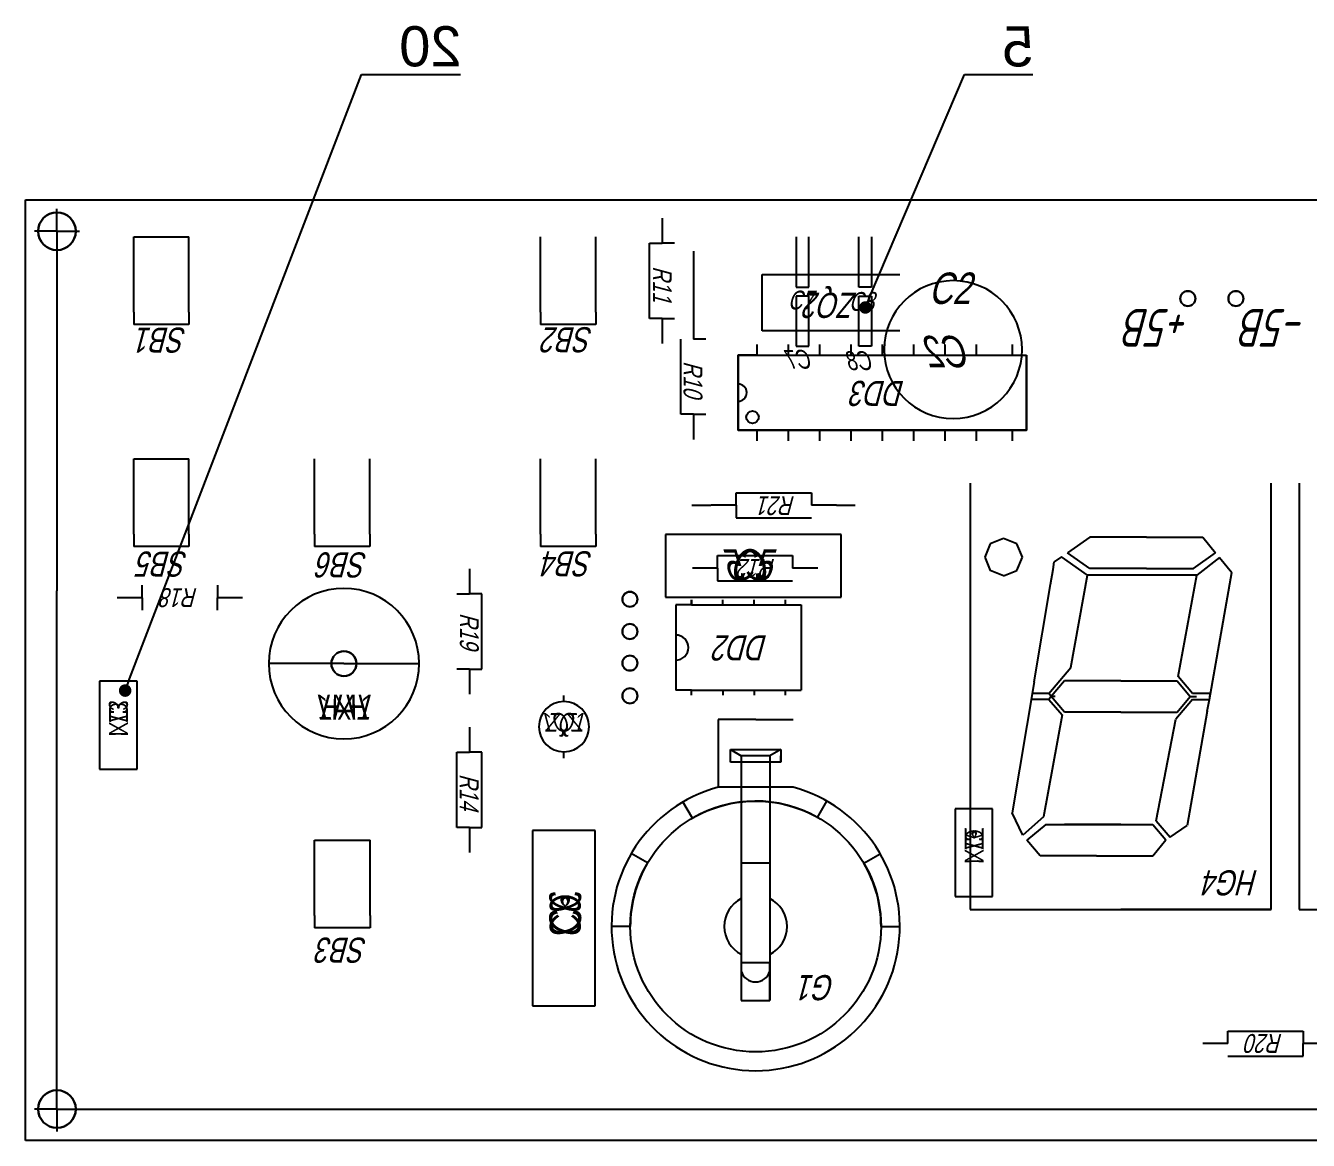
# Model space of a CAD drawing. Header units: millimetres. Extents: x 3055 to 4426, y 1319 to 1950.
# Drawn here: x 3055.2 to 3157.5, y 1319.4 to 1408.3 of the extents above; entities that cross this region are included whole.
import ezdxf
from ezdxf import colors
from ezdxf.entities.mleader import LeaderData, LeaderLine
from ezdxf.math import Vec2, Vec3

# ---------------------------------------------------------------- set-up
doc = ezdxf.new("R2010")
doc.units = ezdxf.units.MM
doc.styles.get("Standard").update_dxf_attribs({"font": 'arial.ttf'})

# ---------------------------------------------------------------- blocks, each defined once
blk = doc.blocks.new('_Dot')
at = {"color": 0, "linetype": 'ByBlock', "lineweight": -2, "transparency": 33554674}
blk.add_line((-0.5, 0), (-1, 0), dxfattribs=at)
at = {"color": 0, "linetype": 'ByBlock', "transparency": 33554674, "const_width": 0.5}
blk.add_lwpolyline([(-0.25, 0, 1), (0.25, 0, 1)], format="xyb", close=True, dxfattribs=at)

msp = doc.modelspace()

# ---------------------------------------------------------------- linework, layer by layer
for p, q in [((3055.23, 1319.37, 222.43), (3055.23, 1394.37, 222.43)), ((3055.23, 1394.37, 222.43), (3253.23, 1394.37, 222.43)), ((3078.26, 1372.72, 222.43), (3078.26, 1373.72, 222.43)), ((3082.68, 1372.72, 222.43), (3082.68, 1373.72, 222.43)), ((3078.26, 1367.72, 222.43), (3078.26, 1372.72, 222.43)), ((3082.68, 1367.72, 222.43), (3082.68, 1372.72, 222.43)), ((3078.26, 1367.72, 222.43), (3078.26, 1366.72, 222.43)), ((3082.68, 1367.72, 222.43), (3082.68, 1366.72, 222.43)), ((3082.68, 1366.72, 222.43), (3078.26, 1366.72, 222.43)), ((3064.53, 1362.64, 222.43), (3064.53, 1363.64, 222.43)), ((3070.53, 1363.64, 222.43), (3070.53, 1362.64, 222.43)), ((3064.53, 1362.64, 222.43), (3062.53, 1362.64, 222.43)), ((3064.53, 1362.64, 222.43), (3064.53, 1361.64, 222.43)), ((3072.53, 1362.64, 222.43), (3070.53, 1362.64, 222.43)), ((3070.53, 1361.64, 222.43), (3070.53, 1362.64, 222.43)), ((3057.73, 1321.87, 222.43), (3250.73, 1321.87, 222.43)), ((3253.23, 1319.37, 222.43), (3055.23, 1319.37, 222.43))]:
    msp.add_line(p, q)
at = {"transparency": 33554674}
for p, q in [((3055.23, 1319.37, 220.93), (3055.23, 1394.37, 220.93)), ((3055.23, 1394.37, 220.93), (3253.23, 1394.37, 220.93)), ((3057.73, 1391.87, 222.43), (3057.73, 1393.67, 222.43)), ((3057.73, 1391.87, 220.93), (3057.73, 1393.67, 220.93)), ((3105.99, 1392.92, 222.43), (3105.99, 1390.92, 222.43)), ((3057.73, 1391.87, 222.43), (3055.93, 1391.87, 222.43)), ((3057.73, 1391.87, 220.93), (3055.93, 1391.87, 220.93)), ((3057.73, 1391.87, 222.43), (3057.73, 1390.07, 222.43)), ((3057.73, 1391.87, 222.43), (3059.53, 1391.87, 222.43)), ((3057.73, 1391.87, 220.93), (3057.73, 1390.07, 220.93)), ((3057.73, 1391.87, 220.93), (3059.53, 1391.87, 220.93)), ((3063.85, 1390.42, 222.43), (3063.85, 1391.42, 222.43)), ((3063.85, 1391.42, 222.43), (3068.26, 1391.42, 222.43)), ((3068.26, 1390.42, 222.43), (3068.26, 1391.42, 222.43)), ((3096.3, 1390.42, 222.43), (3096.3, 1391.42, 222.43)), ((3100.71, 1390.42, 222.43), (3100.71, 1391.42, 222.43)), ((3116.7, 1391.42, 220.93), (3116.7, 1387.42, 220.93)), ((3117.7, 1387.42, 220.93), (3117.7, 1391.42, 220.93)), ((3121.7, 1387.42, 220.93), (3121.7, 1391.42, 220.93)), ((3122.7, 1391.42, 220.93), (3122.7, 1387.42, 220.93)), ((3063.85, 1385.42, 222.43), (3063.85, 1390.42, 222.43)), ((3068.26, 1385.42, 222.43), (3068.26, 1390.42, 222.43)), ((3096.3, 1385.42, 222.43), (3096.3, 1390.42, 222.43)), ((3100.71, 1385.42, 222.43), (3100.71, 1390.42, 222.43)), ((3104.99, 1384.92, 222.43), (3104.99, 1390.92, 222.43)), ((3104.99, 1390.92, 222.43), (3105.99, 1390.92, 222.43)), ((3106.99, 1390.92, 222.43), (3105.99, 1390.92, 222.43)), ((3108.49, 1390.27, 222.43), (3108.49, 1383.27, 222.43)), ((3113.97, 1388.42, 222.43), (3124.97, 1388.42, 222.43)), ((3113.97, 1383.92, 222.43), (3113.97, 1388.42, 222.43)), ((3116.7, 1387.42, 220.93), (3117.7, 1387.42, 220.93)), ((3122.7, 1387.42, 220.93), (3121.7, 1387.42, 220.93)), ((3055.23, 1386.5, 220.93), (3055.23, 1386.5, 220.93)), ((3063.85, 1385.42, 222.43), (3063.85, 1384.42, 222.43)), ((3068.26, 1385.42, 222.43), (3068.26, 1384.42, 222.43)), ((3096.3, 1385.42, 222.43), (3096.3, 1384.42, 222.43)), ((3100.71, 1385.42, 222.43), (3100.71, 1384.42, 222.43)), ((3055.23, 1384.68, 220.93), (3055.23, 1384.68, 220.93)), ((3068.26, 1384.42, 222.43), (3063.85, 1384.42, 222.43)), ((3100.71, 1384.42, 222.43), (3096.3, 1384.42, 222.43)), ((3105.99, 1384.92, 222.43), (3104.99, 1384.92, 222.43)), ((3105.99, 1384.92, 222.43), (3105.99, 1382.92, 222.43)), ((3105.99, 1384.92, 222.43), (3106.99, 1384.92, 222.43)), ((3107.49, 1377.27, 222.43), (3107.49, 1383.27, 222.43)), ((3109.49, 1383.27, 222.43), (3108.49, 1383.27, 222.43)), ((3124.97, 1383.92, 222.43), (3113.97, 1383.92, 222.43)), ((3113.56, 1382.85, 222.43), (3113.56, 1382, 222.43)), ((3116.06, 1382.85, 222.43), (3116.06, 1382, 222.43)), ((3118.56, 1382.85, 222.43), (3118.56, 1382, 222.43)), ((3121.06, 1382.85, 222.43), (3121.06, 1382, 222.43)), ((3123.56, 1382.85, 222.43), (3123.56, 1382, 222.43)), ((3126.06, 1382.85, 222.43), (3126.06, 1382, 222.43)), ((3128.56, 1382.85, 222.43), (3128.56, 1382, 222.43)), ((3131.06, 1382.85, 222.43), (3131.06, 1382, 222.43)), ((3133.92, 1382.85, 222.43), (3133.92, 1382, 222.43)), ((3113.56, 1382, 222.43), (3112.06, 1382, 222.43)), ((3112.06, 1382, 222.43), (3112.06, 1376, 222.43)), ((3113.56, 1382, 222.43), (3133.92, 1382, 222.43)), ((3133.92, 1382, 222.43), (3135.06, 1382, 222.43)), ((3135.06, 1376, 222.43), (3135.06, 1382, 222.43)), ((3108.49, 1377.27, 222.43), (3107.49, 1377.27, 222.43)), ((3108.49, 1377.27, 222.43), (3108.49, 1375.27, 222.43)), ((3108.49, 1377.27, 222.43), (3109.49, 1377.27, 222.43)), ((3112.06, 1376, 222.43), (3135.06, 1376, 222.43)), ((3113.56, 1376, 222.43), (3113.56, 1375.15, 222.43)), ((3116.06, 1376, 222.43), (3116.06, 1375.15, 222.43)), ((3118.56, 1376, 222.43), (3118.56, 1375.15, 222.43)), ((3121.06, 1376, 222.43), (3121.06, 1375.15, 222.43)), ((3123.56, 1376, 222.43), (3123.56, 1375.15, 222.43)), ((3126.06, 1376, 222.43), (3126.06, 1375.15, 222.43)), ((3128.56, 1376, 222.43), (3128.56, 1375.15, 222.43)), ((3131.06, 1376, 222.43), (3131.06, 1375.15, 222.43)), ((3133.92, 1376, 222.43), (3133.92, 1375.15, 222.43)), ((3063.85, 1372.72, 222.43), (3063.85, 1373.72, 222.43)), ((3063.85, 1373.72, 222.43), (3068.26, 1373.72, 222.43)), ((3068.26, 1372.72, 222.43), (3068.26, 1373.72, 222.43)), ((3096.3, 1372.72, 222.43), (3096.3, 1373.72, 222.43)), ((3100.71, 1372.72, 222.43), (3100.71, 1373.72, 222.43)), ((3063.85, 1367.72, 222.43), (3063.85, 1372.72, 222.43)), ((3068.26, 1367.72, 222.43), (3068.26, 1372.72, 222.43)), ((3096.3, 1367.72, 222.43), (3096.3, 1372.72, 222.43)), ((3100.71, 1367.72, 222.43), (3100.71, 1372.72, 222.43)), ((3111.9, 1370.02, 222.43), (3111.9, 1371.02, 222.43)), ((3111.9, 1371.02, 222.43), (3117.9, 1371.02, 222.43)), ((3117.9, 1371.02, 222.43), (3117.9, 1370.02, 222.43)), ((3130.58, 1371.77, 222.43), (3130.58, 1337.77, 222.43)), ((3154.58, 1337.77, 222.43), (3154.58, 1371.77, 222.43)), ((3156.8, 1371.77, 222.43), (3156.8, 1337.77, 222.43)), ((3108.38, 1370.02, 222.43), (3109.88, 1370.02, 222.43)), ((3111.9, 1370.02, 222.43), (3109.9, 1370.02, 222.43)), ((3111.9, 1370.02, 222.43), (3111.9, 1369.02, 222.43)), ((3119.9, 1370.02, 222.43), (3117.9, 1370.02, 222.43)), ((3119.9, 1370.02, 222.43), (3121.4, 1370.02, 222.43)), ((3111.9, 1369.02, 222.43), (3117.9, 1369.02, 222.43)), ((3063.85, 1367.72, 222.43), (3063.85, 1366.72, 222.43)), ((3068.26, 1367.72, 222.43), (3068.26, 1366.72, 222.43)), ((3096.3, 1367.72, 222.43), (3096.3, 1366.72, 222.43)), ((3100.71, 1367.72, 222.43), (3100.71, 1366.72, 222.43)), ((3120.27, 1367.69, 220.93), (3106.27, 1367.69, 220.93)), ((3120.27, 1362.69, 220.93), (3120.27, 1367.69, 220.93)), ((3132.17, 1366.93, 222.43), (3131.74, 1365.88, 222.43)), ((3133.24, 1367.38, 222.43), (3132.17, 1366.93, 222.43)), ((3134.3, 1366.93, 222.43), (3133.24, 1367.38, 222.43)), ((3134.74, 1365.88, 222.43), (3134.3, 1366.93, 222.43)), ((3140.12, 1367.47, 222.43), (3138.32, 1366.22, 222.43)), ((3144.62, 1367.47, 222.43), (3140.12, 1367.47, 222.43)), ((3144.62, 1367.47, 222.43), (3149.12, 1367.47, 222.43)), ((3149.12, 1367.47, 222.43), (3150.14, 1366.22, 222.43)), ((3068.26, 1366.72, 222.43), (3063.85, 1366.72, 222.43)), ((3100.71, 1366.72, 222.43), (3096.3, 1366.72, 222.43)), ((3110.41, 1365, 222.43), (3110.41, 1366, 222.43)), ((3110.41, 1366, 222.43), (3116.41, 1366, 222.43)), ((3116.41, 1366, 222.43), (3116.41, 1365, 222.43)), ((3131.74, 1365.88, 222.43), (3132.17, 1364.82, 222.43)), ((3134.3, 1364.82, 222.43), (3134.74, 1365.88, 222.43)), ((3137.85, 1365.9, 222.43), (3137.28, 1365.5, 222.43)), ((3139.93, 1364.44, 222.43), (3137.85, 1365.9, 222.43)), ((3140.12, 1364.97, 222.43), (3138.32, 1366.22, 222.43)), ((3148.39, 1364.97, 222.43), (3150.14, 1366.22, 222.43)), ((3150.46, 1365.84, 222.43), (3148.66, 1364.44, 222.43)), ((3150.46, 1365.84, 222.43), (3151.44, 1364.65, 222.43)), ((3090.63, 1364.96, 222.43), (3090.63, 1362.96, 222.43)), ((3110.41, 1365, 222.43), (3108.41, 1365, 222.43)), ((3110.41, 1365, 222.43), (3110.41, 1364, 222.43)), ((3118.41, 1365, 222.43), (3116.41, 1365, 222.43)), ((3133.24, 1364.38, 222.43), (3132.17, 1364.82, 222.43)), ((3133.24, 1364.38, 222.43), (3134.3, 1364.82, 222.43)), ((3134.3, 1364.82, 222.43), (3134.3, 1364.82, 222.43)), ((3136.98, 1363.69, 222.43), (3137.18, 1364.9, 222.43)), ((3137.18, 1364.9, 222.43), (3137.28, 1365.5, 222.43)), ((3144.62, 1364.97, 222.43), (3140.12, 1364.97, 222.43)), ((3144.62, 1364.97, 222.43), (3148.39, 1364.97, 222.43)), ((3110.41, 1364, 222.43), (3116.41, 1364, 222.43)), ((3138.59, 1357.07, 222.43), (3139.93, 1364.44, 222.43)), ((3148.66, 1364.44, 222.43), (3139.93, 1364.44, 222.43)), ((3147.15, 1356.37, 222.43), (3148.66, 1364.44, 222.43)), ((3149.65, 1354.54, 222.43), (3151.44, 1364.65, 222.43)), ((3089.63, 1362.96, 222.43), (3090.63, 1362.96, 222.43)), ((3091.63, 1362.96, 222.43), (3090.63, 1362.96, 222.43)), ((3091.63, 1356.96, 222.43), (3091.63, 1362.96, 222.43)), ((3135.68, 1355.94, 222.43), (3136.98, 1363.69, 222.43)), ((3106.27, 1362.69, 220.93), (3120.27, 1362.69, 220.93)), ((3108.34, 1362.07, 222.43), (3107.09, 1362.07, 222.43)), ((3107.09, 1362.07, 222.43), (3107.09, 1355.27, 222.43)), ((3108.34, 1362.47, 222.43), (3108.34, 1362.07, 222.43)), ((3108.34, 1362.07, 222.43), (3108.34, 1362.47, 222.43)), ((3108.34, 1362.07, 222.43), (3115.84, 1362.07, 222.43)), ((3108.34, 1362.07, 222.43), (3110.84, 1362.07, 222.43)), ((3110.84, 1362.07, 222.43), (3110.84, 1362.47, 222.43)), ((3110.84, 1362.07, 222.43), (3113.34, 1362.07, 222.43)), ((3113.34, 1362.07, 222.43), (3113.34, 1362.47, 222.43)), ((3115.84, 1362.07, 222.43), (3115.84, 1362.47, 222.43)), ((3115.84, 1362.07, 222.43), (3117.09, 1362.07, 222.43)), ((3117.09, 1362.07, 222.43), (3117.09, 1355.27, 222.43)), ((3080.62, 1357.39, 220.93), (3074.62, 1357.39, 220.93)), ((3080.62, 1357.39, 220.93), (3086.62, 1357.39, 220.93)), ((3090.63, 1356.96, 222.43), (3089.63, 1356.96, 222.43)), ((3090.63, 1356.96, 222.43), (3090.63, 1354.96, 222.43)), ((3090.63, 1356.96, 222.43), (3091.63, 1356.96, 222.43)), ((3136.85, 1355, 222.43), (3138.59, 1357.07, 222.43)), ((3064.13, 1355.98, 220.93), (3061.13, 1355.98, 220.93)), ((3064.13, 1348.98, 220.93), (3064.13, 1355.98, 220.93)), ((3135.68, 1355.94, 222.43), (3133.93, 1345.48, 222.43)), ((3138.08, 1356.02, 222.43), (3137.04, 1354.77, 222.43)), ((3142.58, 1356.02, 222.43), (3138.08, 1356.02, 222.43)), ((3142.58, 1356.02, 222.43), (3147.08, 1356.02, 222.43)), ((3147.08, 1356.02, 222.43), (3148.11, 1354.77, 222.43)), ((3148.3, 1355, 222.43), (3147.15, 1356.37, 222.43)), ((3098.17, 1354.36, 220.93), (3098.17, 1354.86, 220.93)), ((3108.34, 1355.27, 222.43), (3107.09, 1355.27, 222.43)), ((3108.34, 1354.87, 222.43), (3108.34, 1355.27, 222.43)), ((3108.34, 1355.27, 222.43), (3115.84, 1355.27, 222.43)), ((3108.34, 1355.27, 222.43), (3110.84, 1355.27, 222.43)), ((3108.34, 1354.87, 222.43), (3108.34, 1355.27, 222.43)), ((3110.84, 1355.27, 222.43), (3113.34, 1355.27, 222.43)), ((3110.84, 1355.27, 222.43), (3110.84, 1354.87, 222.43)), ((3113.34, 1355.27, 222.43), (3113.34, 1354.87, 222.43)), ((3115.84, 1355.27, 222.43), (3117.09, 1355.27, 222.43)), ((3115.84, 1354.87, 222.43), (3115.84, 1355.27, 222.43)), ((3136.85, 1354.54, 222.43), (3135.45, 1354.54, 222.43)), ((3136.85, 1355, 222.43), (3135.52, 1355, 222.43)), ((3137.04, 1354.77, 222.43), (3136.85, 1355, 222.43)), ((3137.04, 1354.77, 222.43), (3136.85, 1354.54, 222.43)), ((3136.85, 1354.54, 222.43), (3137.9, 1353.3, 222.43)), ((3138.08, 1353.52, 222.43), (3137.04, 1354.77, 222.43)), ((3137.35, 1354.77, 222.43), (3137.04, 1354.77, 222.43)), ((3148.3, 1354.54, 222.43), (3146.97, 1352.95, 222.43)), ((3147.08, 1353.52, 222.43), (3148.11, 1354.77, 222.43)), ((3148.11, 1354.77, 222.43), (3148.61, 1354.77, 222.43)), ((3149.73, 1355, 222.43), (3148.3, 1355, 222.43)), ((3148.3, 1354.54, 222.43), (3149.65, 1354.54, 222.43)), ((3149.48, 1353.61, 222.43), (3149.65, 1354.54, 222.43)), ((3149.69, 1354.77, 222.43), (3149.73, 1355, 222.43)), ((3142.58, 1353.52, 222.43), (3138.08, 1353.52, 222.43)), ((3142.58, 1353.52, 222.43), (3147.08, 1353.52, 222.43)), ((3149.48, 1353.61, 222.43), (3147.88, 1344.48, 222.43)), ((3113.46, 1352.93, 222.43), (3110.46, 1352.93, 222.43)), ((3110.46, 1352.93, 222.43), (3110.46, 1347.53, 222.43)), ((3113.46, 1352.93, 222.43), (3116.46, 1352.93, 222.43)), ((3137.9, 1353.3, 222.43), (3136.42, 1345.18, 222.43)), ((3145.41, 1344.86, 222.43), (3146.97, 1352.95, 222.43)), ((3090.63, 1352.32, 222.43), (3090.63, 1350.32, 222.43)), ((3111.46, 1349.53, 222.43), (3111.46, 1350.53, 222.43)), ((3111.46, 1350.53, 222.43), (3113.46, 1350.53, 222.43)), ((3111.46, 1350.53, 222.43), (3112.31, 1350.03, 222.43)), ((3113.46, 1350.53, 222.43), (3115.46, 1350.53, 222.43)), ((3115.46, 1350.53, 222.43), (3114.59, 1350.03, 222.43)), ((3115.46, 1350.53, 222.43), (3115.46, 1349.53, 222.43)), ((3115.46, 1350.53, 222.43), (3115.46, 1349.53, 222.43)), ((3089.63, 1344.32, 222.43), (3089.63, 1350.32, 222.43)), ((3089.63, 1350.32, 222.43), (3090.63, 1350.32, 222.43)), ((3091.63, 1350.32, 222.43), (3090.63, 1350.32, 222.43)), ((3091.63, 1344.32, 222.43), (3091.63, 1350.32, 222.43)), ((3098.17, 1349.86, 220.93), (3098.17, 1350.36, 220.93)), ((3115.46, 1349.53, 222.43), (3111.46, 1349.53, 222.43)), ((3114.59, 1350.03, 222.43), (3112.31, 1350.03, 222.43)), ((3112.31, 1350.03, 222.43), (3112.31, 1330.53, 222.43)), ((3114.59, 1350.03, 222.43), (3114.59, 1330.53, 222.43)), ((3115.46, 1349.53, 222.43), (3115.46, 1350.03, 222.43)), ((3061.13, 1348.98, 220.93), (3064.13, 1348.98, 220.93)), ((3116.46, 1347.53, 222.43), (3110.46, 1347.53, 222.43)), ((3116.46, 1347.53, 222.43), (3113.46, 1347.53, 222.43)), ((3108.42, 1345.07, 222.43), (3107.66, 1346.36, 222.43)), ((3118.4, 1345.13, 222.43), (3119.14, 1346.43, 222.43)), ((3132.36, 1345.81, 220.93), (3129.36, 1345.81, 220.93)), ((3132.36, 1338.81, 220.93), (3132.36, 1345.81, 220.93)), ((3134.76, 1343.7, 222.43), (3133.93, 1345.48, 222.43)), ((3090.63, 1344.32, 222.43), (3089.63, 1344.32, 222.43)), ((3090.63, 1344.32, 222.43), (3090.63, 1342.32, 222.43)), ((3090.63, 1344.32, 222.43), (3091.63, 1344.32, 222.43)), ((3136.42, 1345.18, 222.43), (3134.76, 1343.7, 222.43)), ((3136.61, 1344.57, 222.43), (3135.08, 1343.32, 222.43)), ((3136.61, 1344.57, 222.43), (3145.14, 1344.57, 222.43)), ((3142.58, 1344.57, 222.43), (3138.08, 1344.57, 222.43)), ((3145.14, 1344.57, 222.43), (3146.18, 1343.33, 222.43)), ((3145.41, 1344.86, 222.43), (3146.52, 1343.54, 222.43)), ((3146.52, 1343.54, 222.43), (3147.88, 1344.48, 222.43)), ((3055.23, 1344.09, 220.93), (3055.23, 1344.09, 220.93)), ((3078.28, 1342.31, 222.43), (3078.28, 1343.31, 222.43)), ((3078.28, 1343.31, 222.43), (3082.7, 1343.31, 222.43)), ((3082.7, 1342.31, 222.43), (3082.7, 1343.31, 222.43)), ((3095.67, 1344.09, 220.93), (3095.67, 1330.09, 220.93)), ((3100.67, 1330.09, 220.93), (3100.67, 1344.09, 220.93)), ((3136.14, 1342.07, 222.43), (3135.08, 1343.32, 222.43)), ((3145.14, 1342.07, 222.43), (3146.18, 1343.33, 222.43)), ((3078.28, 1337.31, 222.43), (3078.28, 1342.31, 222.43)), ((3082.7, 1337.31, 222.43), (3082.7, 1342.31, 222.43)), ((3104.84, 1341.5, 222.43), (3103.54, 1342.26, 222.43)), ((3114.59, 1341.49, 222.43), (3112.31, 1341.49, 222.43)), ((3122.09, 1341.48, 222.43), (3123.39, 1342.23, 222.43)), ((3140.64, 1342.07, 222.43), (3136.14, 1342.07, 222.43)), ((3140.64, 1342.07, 222.43), (3145.14, 1342.07, 222.43)), ((3129.36, 1338.81, 220.93), (3132.36, 1338.81, 220.93)), ((3132.36, 1338.81, 220.93), (3132.36, 1338.81, 220.93)), ((3078.28, 1337.31, 222.43), (3078.28, 1336.31, 222.43)), ((3082.7, 1337.31, 222.43), (3082.7, 1336.31, 222.43)), ((3130.58, 1337.77, 222.43), (3154.58, 1337.77, 222.43)), ((3154.58, 1337.77, 222.43), (3142.58, 1337.77, 222.43)), ((3156.8, 1337.77, 222.43), (3180.8, 1337.77, 222.43)), ((3082.7, 1336.31, 222.43), (3078.28, 1336.31, 222.43)), ((3103.46, 1336.43, 222.43), (3101.96, 1336.43, 222.43)), ((3123.46, 1336.43, 222.43), (3124.96, 1336.43, 222.43)), ((3114.59, 1333.53, 222.43), (3112.31, 1333.53, 222.43)), ((3114.59, 1330.53, 222.43), (3114.59, 1333.53, 222.43)), ((3095.67, 1330.09, 220.93), (3100.67, 1330.09, 220.93)), ((3112.31, 1330.53, 222.43), (3114.59, 1330.53, 222.43)), ((3151.13, 1327.09, 222.43), (3151.13, 1328.09, 222.43)), ((3151.13, 1328.09, 222.43), (3157.13, 1328.09, 222.43)), ((3157.13, 1328.09, 222.43), (3157.13, 1327.09, 222.43)), ((3151.13, 1327.09, 222.43), (3149.13, 1327.09, 222.43)), ((3159.13, 1327.09, 222.43), (3157.13, 1327.09, 222.43)), ((3157.13, 1326.09, 222.43), (3157.13, 1327.09, 222.43)), ((3151.13, 1326.09, 222.43), (3157.13, 1326.09, 222.43)), ((3057.73, 1321.87, 222.43), (3057.73, 1323.67, 222.43)), ((3057.73, 1321.87, 220.93), (3057.73, 1323.67, 220.93)), ((3057.73, 1321.87, 222.43), (3055.93, 1321.87, 222.43)), ((3057.73, 1321.87, 220.93), (3055.93, 1321.87, 220.93)), ((3057.73, 1321.87, 222.43), (3059.53, 1321.87, 222.43)), ((3057.73, 1321.87, 222.43), (3057.73, 1320.07, 222.43)), ((3057.73, 1321.87, 220.93), (3057.73, 1320.07, 220.93)), ((3057.73, 1321.87, 220.93), (3059.53, 1321.87, 220.93)), ((3253.23, 1319.37, 220.93), (3055.23, 1319.37, 220.93))]:
    msp.add_line(p, q, dxfattribs=at)
at = {"transparency": 33554674, "extrusion": (0, 0, -1)}
for p, q in [((3055.23, 1319.37, 220.93), (3055.23, 1394.37, 220.93)), ((3055.23, 1394.37, 220.93), (3253.23, 1394.37, 220.93)), ((3057.73, 1391.87, 220.93), (3057.73, 1393.67, 220.93)), ((3057.73, 1391.87, 220.93), (3055.93, 1391.87, 220.93)), ((3057.73, 1391.87, 220.93), (3057.73, 1390.07, 220.93)), ((3057.73, 1391.87, 220.93), (3059.53, 1391.87, 220.93)), ((3057.73, 1391.87, 220.93), (3057.73, 1363.19, 220.93)), ((3055.23, 1386.5, 220.93), (3055.23, 1386.5, 220.93)), ((3117.7, 1386.7, 220.93), (3116.7, 1386.7, 220.93)), ((3116.7, 1386.7, 220.93), (3116.7, 1382.7, 220.93)), ((3117.7, 1382.7, 220.93), (3117.7, 1386.7, 220.93)), ((3121.7, 1382.7, 220.93), (3121.7, 1386.7, 220.93)), ((3121.7, 1386.7, 220.93), (3122.7, 1386.7, 220.93)), ((3122.7, 1386.7, 220.93), (3122.7, 1382.7, 220.93)), ((3055.23, 1384.68, 220.93), (3055.23, 1384.68, 220.93)), ((3116.7, 1382.7, 220.93), (3117.7, 1382.7, 220.93)), ((3122.7, 1382.7, 220.93), (3121.7, 1382.7, 220.93)), ((3120.27, 1367.69, 220.93), (3106.27, 1367.69, 220.93)), ((3106.27, 1367.69, 220.93), (3106.27, 1362.69, 220.93)), ((3120.27, 1362.69, 220.93), (3120.27, 1367.69, 220.93)), ((3057.73, 1321.87, 220.93), (3057.73, 1363.19, 220.93)), ((3106.27, 1362.69, 220.93), (3120.27, 1362.69, 220.93)), ((3080.62, 1357.39, 220.93), (3074.62, 1357.39, 220.93)), ((3080.62, 1357.39, 220.93), (3086.62, 1357.39, 220.93)), ((3064.13, 1355.98, 220.93), (3061.13, 1355.98, 220.93)), ((3061.13, 1355.98, 220.93), (3061.13, 1348.98, 220.93)), ((3064.13, 1348.98, 220.93), (3064.13, 1355.98, 220.93)), ((3098.17, 1354.36, 220.93), (3098.17, 1354.86, 220.93)), ((3098.17, 1349.86, 220.93), (3098.17, 1350.36, 220.93)), ((3061.13, 1348.98, 220.93), (3064.13, 1348.98, 220.93)), ((3132.36, 1345.81, 220.93), (3129.36, 1345.81, 220.93)), ((3129.36, 1345.81, 220.93), (3129.36, 1338.81, 220.93)), ((3132.36, 1338.81, 220.93), (3132.36, 1345.81, 220.93)), ((3055.23, 1344.09, 220.93), (3055.23, 1344.09, 220.93)), ((3095.67, 1344.09, 220.93), (3095.67, 1330.09, 220.93)), ((3100.67, 1344.09, 220.93), (3095.67, 1344.09, 220.93)), ((3100.67, 1330.09, 220.93), (3100.67, 1344.09, 220.93)), ((3129.36, 1338.81, 220.93), (3132.36, 1338.81, 220.93)), ((3132.36, 1338.81, 220.93), (3132.36, 1338.81, 220.93)), ((3095.67, 1330.09, 220.93), (3100.67, 1330.09, 220.93)), ((3057.73, 1321.87, 220.93), (3057.73, 1323.67, 220.93)), ((3057.73, 1321.87, 220.93), (3055.93, 1321.87, 220.93)), ((3057.73, 1321.87, 220.93), (3057.73, 1320.07, 220.93)), ((3057.73, 1321.87, 220.93), (3059.53, 1321.87, 220.93)), ((3253.23, 1319.37, 220.93), (3055.23, 1319.37, 220.93))]:
    msp.add_line(p, q, dxfattribs=at)
at = {"elevation": 222.43}
msp.add_lwpolyline([(3135.06, 1382), (3135.06, 1376), (3112.06, 1376), (3112.06, 1382), (3135.06, 1382)], dxfattribs=at)
at = {"transparency": 33554674}
for centre, radius in [((3057.73, 1391.87, 220.93), 1.5), ((3147.93, 1386.5, 220.93), 0.6), ((3151.76, 1386.5, 220.93), 0.6), ((3113.21, 1377.04, 222.43), 0.496), ((3103.43, 1362.52, 220.93), 0.6), ((3103.43, 1359.95, 220.93), 0.6), ((3080.62, 1357.39, 220.93), 1), ((3103.43, 1357.43, 220.93), 0.6), ((3103.43, 1354.82, 220.93), 0.6), ((3113.46, 1336.43, 222.43), 10), ((3057.73, 1321.87, 220.93), 1.5)]:
    msp.add_circle(centre, radius, dxfattribs=at)
at = {"transparency": 33554674, "extrusion": (0, 0, -1)}
for centre, radius in [((-3057.73, 1391.87, -220.93), 1.5), ((-3129.21, 1382.43, -220.93), 5.5), ((-3147.93, 1386.5, -220.93), 0.6), ((-3151.76, 1386.5, -220.93), 0.6), ((-3080.62, 1357.39, -220.93), 6), ((-3103.43, 1362.52, -220.93), 0.6), ((-3103.43, 1359.95, -220.93), 0.6), ((-3080.62, 1357.39, -220.93), 1), ((-3103.43, 1357.43, -220.93), 0.6), ((-3103.43, 1354.82, -220.93), 0.6), ((-3098.17, 1352.36, -220.93), 2), ((-3057.73, 1321.87, -220.93), 1.5)]:
    msp.add_circle(centre, radius, dxfattribs=at)
at = {"transparency": 33554674}
for centre, radius, start, end in [((3112.06, 1379, 222.43), 0.687, 270, 90), ((3107.09, 1358.67, 222.43), 1, 270, 90), ((3113.46, 1336.43, 222.43), 11.5, 105.1217, 74.8783), ((3113.46, 1336.43, 222.43), 10, 60.4105, 120.2741), ((3113.46, 1336.43, 222.43), 10, 149.5378, 180), ((3113.46, 1336.43, 222.43), 10, 0, 30.2965), ((3113.46, 1336.43, 222.43), 2.5, 117.4141, 242.5859), ((3113.46, 1336.43, 222.43), 2.5, 296.9215, 63.0785), ((3113.45, 1333.2, 222.43), 1.19, 196.2665, 343.7335)]:
    msp.add_arc(centre, radius, start, end, dxfattribs=at)

# ---------------------------------------------------------------- texts
for s, width, insert, char_height, attachment_point, rotation in [('\\pxt1;{\\Q15;\\W0.75;R11}', 4.0507, (3106.76, 1389.09, 222.43), 1.5, 1, 270), ('{\\Q15;\\W0.75;ZQ2}', 4.0507, (3121.55, 1384.96, 222.43), 2, 1, 180), ('{\\fISOCPEUR|b0|i0|c0|p34;\\Q15;\\W0.75;+5\\fISOCPEUR|b0|i0|c204|p34;В}', 7.7449, (3148.11, 1382.67, 222.43), 3, 1, 180), ('{\\fISOCPEUR|b0|i0|c204|p34;\\Q15;\\W0.75;-\\fISOCPEUR|b0|i0|c0|p34;5\\fISOCPEUR|b0|i0|c204|p34;В}', 7.7449, (3157.4, 1382.67, 222.43), 3, 1, 180), ('{\\Q15;\\W0.75;SB1}', 4.0507, (3068.13, 1382.19, 222.43), 2, 1, 180), ('{\\Q15;\\W0.75;SB2}', 4.0507, (3100.54, 1382.22, 222.43), 2, 1, 180), ('\\pxt1;{\\Q15;\\W0.75;R10}', 4.0507, (3109.21, 1381.52, 222.43), 1.5, 1, 270), ('{\\Q15;\\W0.75;DD3}', 4.0507, (3125.4, 1377.94, 222.43), 2, 1, 180), ('{\\Q15;\\W0.75;R21}', 4.0507, (3116.63, 1369.24, 222.43), 1.5, 1, 180), ('{\\Q15;\\W0.75;SB5}', 4.0507, (3068.23, 1364.33, 222.43), 2, 1, 180), ('{\\Q15;\\W0.75;SB6}', 4.0507, (3082.56, 1364.26, 222.43), 2, 1, 180), ('{\\Q15;\\W0.75;SB4}', 4.0507, (3100.53, 1364.35, 222.43), 2, 1, 180), ('{\\Q15;\\W0.75;R12}', 4.0507, (3115.05, 1364.23, 222.43), 1.5, 1, 180), ('{\\Q15;\\W0.75;R18}', 4.0507, (3068.98, 1361.9, 222.43), 1.5, 1, 180), ('\\pxt1;{\\Q15;\\W0.75;R19}', 4.0507, (3091.37, 1361.44, 222.43), 1.5, 1, 270), ('{\\Q15;\\W0.75;DD2}', 4.0507, (3114.45, 1357.64, 222.43), 2, 1, 180), ('{\\Q15;\\W0.75;VT3}', 4.0507, (3061.87, 1354.17, 220.93), 1.5, 3, 90), ('\\pxt1;{\\Q15;\\W0.75;R14}', 4.0507, (3091.36, 1348.6, 222.43), 1.5, 1, 270), ('{\\Q15;\\W0.75;VT5}', 4.0507, (3130.13, 1344.02, 220.93), 1.5, 3, 90), ('{\\Q15;\\W0.75;HG4}', 4.0507, (3153.59, 1338.91, 222.43), 2, 1, 180), ('{\\Q15;\\W0.75;C6}', 4.0507, (3097, 1338.77, 220.93), 2.5, 3, 90), ('{\\Q15;\\W0.75;SB3}', 4.0507, (3082.53, 1333.54, 222.43), 2, 1, 180), ('{\\Q15;\\W0.75;G1}', 4.0507, (3119.81, 1330.55, 222.43), 2, 1, 180), ('{\\Q15;\\W0.75;R20}', 4.0507, (3155.51, 1326.35, 222.43), 1.5, 1, 180)]:
    msp.add_mtext_dynamic_manual_height_columns(s, width=width, gutter_width=12.5, heights=[0], dxfattribs=dict(at, insert=insert, char_height=char_height, attachment_point=attachment_point, rotation=rotation))
at = {"transparency": 33554674, "attachment_point": 7}
for s, width, heights, insert, char_height in [('{\\Q15;\\W0.75;C2}', 4.0507, [0], (3127.24, 1386.04, 220.93), 2.5), ('{\\Q15;\\W0.75;С7}', 1.7366, [1.65], (3116.02, 1385.61, 220.93), 1.5), ('{\\Q15;\\W0.75;С8}', 4.0507, [0], (3120.89, 1385.5, 220.93), 1.5), ('{\\Q15;\\W0.75;C5}', 4.0507, [0], (3111.34, 1363.98, 220.93), 2.5), ('{\\Q15;\\W0.75;HA1}', 4.0507, [0], (3078.61, 1352.92, 220.93), 2), ('{\\Q15;\\W0.75;ZQ1}', 4.0507, [0], (3096.63, 1351.55, 220.93), 1.5)]:
    msp.add_mtext_dynamic_manual_height_columns(s, width=width, gutter_width=12.5, heights=heights, dxfattribs=dict(at, insert=insert, char_height=char_height))
at = {"transparency": 33554674, "extrusion": (0, 0, -1), "attachment_point": 9}
for s, width, heights, insert, char_height, text_direction in [('{\\Q15;\\W0.75;C2}', 4.0507, [0], (3127.24, 1380.99, 220.93), 2.5, (-1, 0, 0)), ('{\\Q15;\\W0.75;С7}', 1.7366, [1.65], (3116.02, 1380.89, 220.93), 1.5, (-1, 0, 0)), ('{\\Q15;\\W0.75;С8}', 4.0507, [0], (3120.89, 1380.78, 220.93), 1.5, (-1, 0, 0)), ('{\\Q15;\\W0.75;C5}', 4.0507, [0], (3111.34, 1363.98, 220.93), 2.5, (-1, 0, 0)), ('{\\Q15;\\W0.75;HA1}', 4.0507, [0], (3078.61, 1352.92, 220.93), 2, (-1, 0, 0)), ('{\\Q15;\\W0.75;VT3}', 4.0507, [0], (3061.87, 1354.17, 220.93), 1.5, (0, 1, 0)), ('{\\Q15;\\W0.75;ZQ1}', 4.0507, [0], (3096.63, 1351.55, 220.93), 1.5, (-1, 0, 0)), ('{\\Q15;\\W0.75;VT5}', 4.0507, [0], (3130.13, 1344.02, 220.93), 1.5, (0, 1, 0)), ('{\\Q15;\\W0.75;C6}', 4.0507, [0], (3097, 1338.77, 220.93), 2.5, (0, 1, 0))]:
    msp.add_mtext_dynamic_manual_height_columns(s, width=width, gutter_width=12.5, heights=heights, dxfattribs=dict(at, insert=insert, char_height=char_height, text_direction=text_direction))

# ---------------------------------------------------------------- leaders
at = {"transparency": 33554674}
ml = msp.add_multileader_mtext('Standard', dxfattribs=at)
ml.set_content('20', color=256)
ml.set_leader_properties()
ml.set_arrow_properties(name='DOT')
ml.build(insert=Vec2(0, 0))
ml.multileader.update_dxf_attribs({"text_left_attachment_type": 6, "text_right_attachment_type": 6, "dogleg_length": 3, "arrow_head_size": 1})
ctx = ml.context
ctx.base_point, ctx.char_height, ctx.arrow_head_size, ctx.landing_gap_size, ctx.plane_origin, ctx.plane_x_axis = Vec3(3089.66, 1404.38, 220.93), 3.2, 1, 0, Vec3(3063.17, 1355.24, 220.93), Vec3(-1, 0)
ctx.left_attachment, ctx.right_attachment, ctx.text_align_type = 6, 6, 2
notes = []
notes.append((ctx, [(0, (1, 1, 0), (3082.03, 1404.38, 220.93), (1, 0), 3, [(0, [(3063.17, 1355.24, 220.93)], 0, [])])]))
ctx.mtext.insert, ctx.mtext.text_direction, ctx.mtext.alignment, ctx.mtext.flow_direction, ctx.mtext.extrusion = Vec3(3085.03, 1408.22, 220.93), Vec3(-1, 0), 3, 5, Vec3(0, 0, -1)
ml = msp.add_multileader_mtext('Standard', dxfattribs=at)
ml.set_content('5', color=256)
ml.set_leader_properties()
ml.set_arrow_properties(name='DOT')
ml.build(insert=Vec2(0, 0))
ml.multileader.update_dxf_attribs({"text_left_attachment_type": 6, "text_right_attachment_type": 6, "dogleg_length": 3, "arrow_head_size": 1})
ctx = ml.context
ctx.base_point, ctx.char_height, ctx.arrow_head_size, ctx.landing_gap_size, ctx.plane_origin, ctx.plane_x_axis = Vec3(3135.24, 1404.37, 220.93), 3.2, 1, 0, Vec3(3122.23, 1386.63, 220.93), Vec3(-1, 0)
ctx.left_attachment, ctx.right_attachment, ctx.text_align_type = 6, 6, 2
notes.append((ctx, [(0, (1, 1, 0), (3130.12, 1404.37, 220.93), (1, 0), 3, [(0, [(3122.21, 1385.79, 220.93)], 0, [])])]))
ctx.mtext.insert, ctx.mtext.text_direction, ctx.mtext.alignment, ctx.mtext.flow_direction, ctx.mtext.extrusion = Vec3(3133.12, 1408.21, 220.93), Vec3(-1, 0), 3, 5, Vec3(0, 0, -1)
for ctx, leaders in notes:
    for number, flags, end, landing, length, lines in leaders:
        leader = LeaderData()
        leader.index, (leader.has_last_leader_line, leader.has_dogleg_vector, leader.attachment_direction) = number, flags
        leader.last_leader_point, leader.dogleg_vector, leader.dogleg_length = Vec3(end), Vec3(landing), length
        for number, points, colour, breaks in lines:
            line = LeaderLine()
            line.index, line.vertices, line.color, line.breaks = number, Vec3.list(points), colors.encode_raw_color(colour), breaks
            leader.lines.append(line)
        ctx.leaders.append(leader)

doc.saveas('drawing.dxf')
